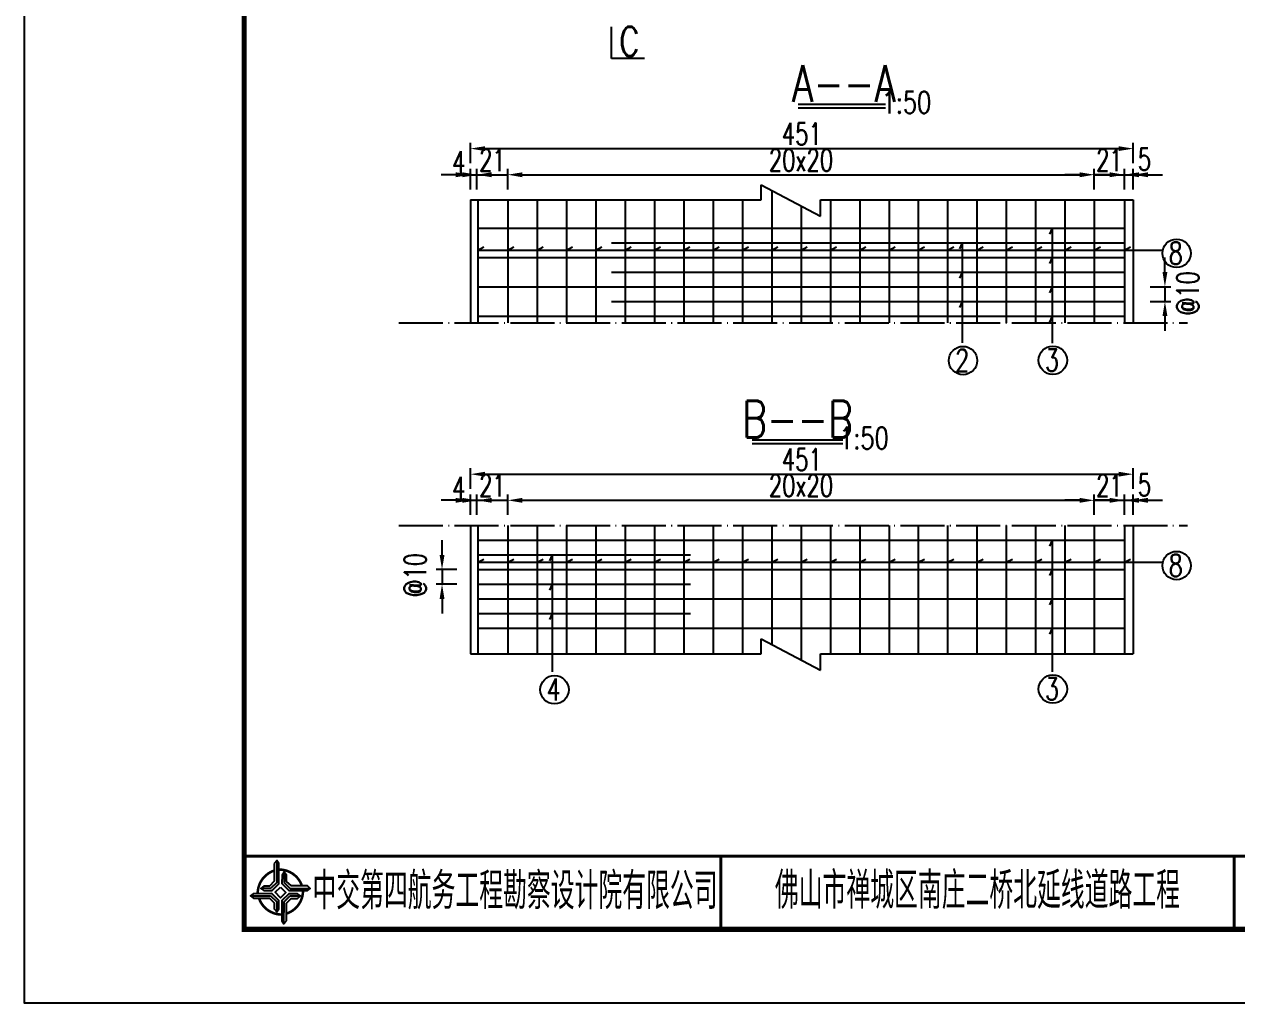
# Model space of a CAD drawing. Header units: millimetres. Extents: x -475 to 1205, y -1212 to 867.
# Drawn here: x 364.8 to 530.2, y -618.1 to -484.7 of the extents above; entities that cross this region are included whole.
import ezdxf
from ezdxf.enums import TextEntityAlignment as Align

# ---------------------------------------------------------------- set-up
doc = ezdxf.new("R2010")
doc.units = ezdxf.units.MM
doc.header["$LTSCALE"] = 0.25
doc.header["$PDMODE"] = 32
doc.header["$PDSIZE"] = 0.5
doc.linetypes.add('ACAD_ISO04W100', pattern=[30, 24, -3, 0, -3])
for name, color, linetype in [('lk', 7, 'Continuous'), ('中心线', 7, 'ACAD_ISO04W100'), ('图框', 7, 'Continuous'), ('文字', 7, 'Continuous'), ('标注', 4, 'Continuous'), ('钢筋', 6, 'Continuous')]:
    doc.layers.add(name, color=color, linetype=linetype)
doc.styles.get("Standard").update_dxf_attribs({"font": 'simplex1.shx', "width": 0.7, "bigfont": 'hztxt.shx'})
doc.styles.add('XGhz', font='simplex1.shx', dxfattribs={"width": 0.8, "bigfont": 'hztxt.shx'})
doc.styles.add('数字', font='simplex1.shx', dxfattribs={"width": 0.8, "bigfont": 'hztxt.shx'})
doc.dimstyles.new('STANDARD-50', dxfattribs={"dimscale": 0, "dimtxt": 3, "dimasz": 2, "dimexe": 0.8, "dimexo": 1, "dimgap": 0.5, "dimtad": 1, "dimdec": 0, "dimlfac": 5, "dimzin": 9, "dimdsep": 46, "dimtxsty": 'Standard', "dimcen": 0.5, "dimclrd": 256, "dimclre": 256, "dimclrt": 7, "dimadec": 0, "dimazin": 2, "dimtfac": 1, "dimtdec": 0, "dimtix": 1, "dimtmove": 2, "dimatfit": 3, "dimfxl": 0, "dimtolj": 1, "dimtzin": 0, "dimlwd": -1, "dimlwe": -1, "dimarcsym": 0})

# ---------------------------------------------------------------- blocks, each defined once
blk = doc.blocks.new('*D529')
at = {"layer": 'Defpoints', "color": 0}
for p in [(510.77, -505.19), (430.77, -508.64), (510.77, -508.64)]:
    blk.add_point(p, dxfattribs=at)
at = {"layer": '标注'}
for p, q in [((430.77, -507.19), (430.77, -504.39)), ((432.77, -505.19), (508.77, -505.19)), ((510.77, -507.19), (510.77, -504.39))]:
    blk.add_line(p, q, dxfattribs=at)
for points in [[(432.77, -504.86), (432.77, -505.53), (430.77, -505.19)], [(508.77, -504.86), (508.77, -505.53), (510.77, -505.19)]]:
    blk.add_solid(points, dxfattribs=at)
at = {"layer": '标注', "color": 7, "insert": (470.77, -503.19), "char_height": 3, "attachment_point": 5}
blk.add_mtext('\\A1;20x20', dxfattribs=at)
blk = doc.blocks.new('*D530')
at = {"layer": 'Defpoints', "color": 0}
for p in [(516.08, -501.63), (516.08, -506.74), (425.68, -509.93)]:
    blk.add_point(p, dxfattribs=at)
at = {"layer": '标注'}
for p, q in [((425.68, -503.63), (425.68, -500.83)), ((516.08, -503.63), (516.08, -500.83)), ((427.68, -501.63), (514.08, -501.63))]:
    blk.add_line(p, q, dxfattribs=at)
for points in [[(427.68, -501.3), (427.68, -501.96), (425.68, -501.63)], [(514.08, -501.3), (514.08, -501.96), (516.08, -501.63)]]:
    blk.add_solid(points, dxfattribs=at)
at = {"layer": '标注', "color": 7, "insert": (470.88, -499.63), "char_height": 3, "attachment_point": 5}
blk.add_mtext('\\A1;451', dxfattribs=at)
blk = doc.blocks.new('*D537')
at = {"layer": 'Defpoints', "color": 0}
for p in [(426.68, -559.03), (421.81, -561.03), (426.68, -561.03)]:
    blk.add_point(p, dxfattribs=at)
at = {"layer": '文字'}
for p, q in [((421.81, -557.03), (421.81, -555.03)), ((423.81, -559.03), (421.01, -559.03)), ((421.81, -559.03), (421.81, -561.03)), ((423.81, -561.03), (421.01, -561.03)), ((421.81, -563.03), (421.81, -565.03))]:
    blk.add_line(p, q, dxfattribs=at)
for points in [[(421.48, -557.03), (422.15, -557.03), (421.81, -559.03)], [(421.48, -563.03), (422.15, -563.03), (421.81, -561.03)]]:
    blk.add_solid(points, dxfattribs=at)
at = {"layer": '文字', "color": 7, "insert": (418.15, -559.79), "char_height": 3, "attachment_point": 5, "rotation": 90}
blk.add_mtext('\\A1;@10', dxfattribs=at)
blk = doc.blocks.new('*D538')
at = {"layer": 'Defpoints', "color": 0}
for p in [(430.77, -505.19), (426.58, -508.64), (430.77, -508.64)]:
    blk.add_point(p, dxfattribs=at)
at = {"layer": '标注'}
for p, q in [((424.58, -505.19), (422.58, -505.19)), ((426.58, -507.19), (426.58, -504.39)), ((426.58, -505.19), (430.77, -505.19)), ((430.77, -507.19), (430.77, -504.39)), ((432.77, -505.19), (434.77, -505.19))]:
    blk.add_line(p, q, dxfattribs=at)
for points in [[(424.58, -504.86), (424.58, -505.53), (426.58, -505.19)], [(432.77, -504.86), (432.77, -505.53), (430.77, -505.19)]]:
    blk.add_solid(points, dxfattribs=at)
at = {"layer": '标注', "color": 7, "insert": (428.67, -503.19), "char_height": 3, "attachment_point": 5}
blk.add_mtext('\\A1;21', dxfattribs=at)
blk = doc.blocks.new('*D539')
at = {"layer": 'Defpoints', "color": 0}
for p in [(426.58, -505.19), (425.68, -508.64), (426.58, -508.64)]:
    blk.add_point(p, dxfattribs=at)
at = {"layer": '标注'}
for p, q in [((423.68, -505.19), (421.68, -505.19)), ((425.68, -507.19), (425.68, -504.39)), ((425.68, -505.19), (426.58, -505.19)), ((426.58, -507.19), (426.58, -504.39)), ((428.58, -505.19), (430.58, -505.19))]:
    blk.add_line(p, q, dxfattribs=at)
for points in [[(423.68, -504.86), (423.68, -505.53), (425.68, -505.19)], [(428.58, -504.86), (428.58, -505.53), (426.58, -505.19)]]:
    blk.add_solid(points, dxfattribs=at)
at = {"layer": '标注', "color": 7, "insert": (424.09, -503.5), "char_height": 3, "attachment_point": 5}
blk.add_mtext('\\A1;4', dxfattribs=at)
blk = doc.blocks.new('*D515')
at = {"layer": 'Defpoints', "color": 0}
for p in [(514.82, -520.46), (514.82, -522.46), (520.4, -522.46)]:
    blk.add_point(p, dxfattribs=at)
at = {"layer": '文字'}
for p, q in [((520.4, -518.46), (520.4, -516.46)), ((518.4, -520.46), (521.2, -520.46)), ((520.4, -520.46), (520.4, -522.46)), ((518.4, -522.46), (521.2, -522.46)), ((520.4, -524.46), (520.4, -526.46))]:
    blk.add_line(p, q, dxfattribs=at)
for points in [[(520.07, -518.46), (520.74, -518.46), (520.4, -520.46)], [(520.07, -524.46), (520.74, -524.46), (520.4, -522.46)]]:
    blk.add_solid(points, dxfattribs=at)
at = {"layer": '文字', "color": 7, "insert": (523.52, -521.37), "char_height": 3, "attachment_point": 5, "rotation": 90}
blk.add_mtext('\\A1;@10', dxfattribs=at)
blk = doc.blocks.new('*D550')
at = {"layer": 'Defpoints', "color": 0}
for p in [(516.08, -505.19), (514.87, -508.64), (516.08, -508.64)]:
    blk.add_point(p, dxfattribs=at)
at = {"layer": '标注'}
for p, q in [((512.87, -505.19), (510.87, -505.19)), ((514.87, -507.19), (514.87, -504.39)), ((514.87, -505.19), (516.08, -505.19)), ((516.08, -507.19), (516.08, -504.39)), ((518.08, -505.19), (520.08, -505.19))]:
    blk.add_line(p, q, dxfattribs=at)
for points in [[(512.87, -504.86), (512.87, -505.53), (514.87, -505.19)], [(518.08, -504.86), (518.08, -505.53), (516.08, -505.19)]]:
    blk.add_solid(points, dxfattribs=at)
at = {"layer": '标注', "color": 7, "insert": (517.61, -503.09), "char_height": 3, "attachment_point": 5}
blk.add_mtext('\\A1;5', dxfattribs=at)
blk = doc.blocks.new('*D516')
at = {"layer": 'Defpoints', "color": 0}
for p in [(514.87, -505.19), (510.77, -508.64), (514.87, -508.64)]:
    blk.add_point(p, dxfattribs=at)
at = {"layer": '标注'}
for p, q in [((508.77, -505.19), (506.77, -505.19)), ((510.77, -507.19), (510.77, -504.39)), ((510.77, -505.19), (514.87, -505.19)), ((514.87, -507.19), (514.87, -504.39)), ((516.87, -505.19), (518.87, -505.19))]:
    blk.add_line(p, q, dxfattribs=at)
for points in [[(508.77, -504.86), (508.77, -505.53), (510.77, -505.19)], [(516.87, -504.86), (516.87, -505.53), (514.87, -505.19)]]:
    blk.add_solid(points, dxfattribs=at)
at = {"layer": '标注', "color": 7, "insert": (512.82, -503.19), "char_height": 3, "attachment_point": 5}
blk.add_mtext('\\A1;21', dxfattribs=at)
blk = doc.blocks.new('*D523')
at = {"layer": 'Defpoints', "color": 0}
for p in [(510.77, -549.58), (430.77, -553.03), (510.77, -553.03)]:
    blk.add_point(p, dxfattribs=at)
at = {"layer": '标注'}
for p, q in [((430.77, -551.58), (430.77, -548.78)), ((510.77, -551.58), (510.77, -548.78)), ((432.77, -549.58), (508.77, -549.58))]:
    blk.add_line(p, q, dxfattribs=at)
for points in [[(432.77, -549.25), (432.77, -549.92), (430.77, -549.58)], [(508.77, -549.25), (508.77, -549.92), (510.77, -549.58)]]:
    blk.add_solid(points, dxfattribs=at)
at = {"layer": '标注', "color": 7, "insert": (470.77, -547.58), "char_height": 3, "attachment_point": 5}
blk.add_mtext('\\A1;20x20', dxfattribs=at)
blk = doc.blocks.new('*D524')
at = {"layer": 'Defpoints', "color": 0}
for p in [(516.08, -546.02), (516.08, -551.14), (425.68, -554.32)]:
    blk.add_point(p, dxfattribs=at)
at = {"layer": '标注'}
for p, q in [((425.68, -548.02), (425.68, -545.22)), ((516.08, -548.02), (516.08, -545.22)), ((427.68, -546.02), (514.08, -546.02))]:
    blk.add_line(p, q, dxfattribs=at)
for points in [[(427.68, -545.69), (427.68, -546.35), (425.68, -546.02)], [(514.08, -545.69), (514.08, -546.35), (516.08, -546.02)]]:
    blk.add_solid(points, dxfattribs=at)
at = {"layer": '标注', "color": 7, "insert": (470.88, -544.02), "char_height": 3, "attachment_point": 5}
blk.add_mtext('\\A1;451', dxfattribs=at)
blk = doc.blocks.new('*D525')
at = {"layer": 'Defpoints', "color": 0}
for p in [(426.58, -549.58), (425.68, -553.03), (426.58, -553.03)]:
    blk.add_point(p, dxfattribs=at)
at = {"layer": '标注'}
for p, q in [((425.68, -551.58), (425.68, -548.78)), ((426.58, -551.58), (426.58, -548.78)), ((423.68, -549.58), (421.68, -549.58)), ((425.68, -549.58), (426.58, -549.58)), ((428.58, -549.58), (430.58, -549.58))]:
    blk.add_line(p, q, dxfattribs=at)
for points in [[(423.68, -549.25), (423.68, -549.92), (425.68, -549.58)], [(428.58, -549.25), (428.58, -549.92), (426.58, -549.58)]]:
    blk.add_solid(points, dxfattribs=at)
at = {"layer": '标注', "color": 7, "insert": (424.09, -547.89), "char_height": 3, "attachment_point": 5}
blk.add_mtext('\\A1;4', dxfattribs=at)
blk = doc.blocks.new('*D526')
at = {"layer": 'Defpoints', "color": 0}
for p in [(430.77, -549.58), (426.58, -553.03), (430.77, -553.03)]:
    blk.add_point(p, dxfattribs=at)
at = {"layer": '标注'}
for p, q in [((426.58, -551.58), (426.58, -548.78)), ((430.77, -551.58), (430.77, -548.78)), ((424.58, -549.58), (422.58, -549.58)), ((426.58, -549.58), (430.77, -549.58)), ((432.77, -549.58), (434.77, -549.58))]:
    blk.add_line(p, q, dxfattribs=at)
for points in [[(424.58, -549.25), (424.58, -549.92), (426.58, -549.58)], [(432.77, -549.25), (432.77, -549.92), (430.77, -549.58)]]:
    blk.add_solid(points, dxfattribs=at)
at = {"layer": '标注', "color": 7, "insert": (428.67, -547.58), "char_height": 3, "attachment_point": 5}
blk.add_mtext('\\A1;21', dxfattribs=at)
blk = doc.blocks.new('*D527')
at = {"layer": 'Defpoints', "color": 0}
for p in [(514.87, -549.58), (510.77, -553.03), (514.87, -553.03)]:
    blk.add_point(p, dxfattribs=at)
at = {"layer": '标注'}
for p, q in [((510.77, -551.58), (510.77, -548.78)), ((514.87, -551.58), (514.87, -548.78)), ((508.77, -549.58), (506.77, -549.58)), ((510.77, -549.58), (514.87, -549.58)), ((516.87, -549.58), (518.87, -549.58))]:
    blk.add_line(p, q, dxfattribs=at)
for points in [[(508.77, -549.25), (508.77, -549.92), (510.77, -549.58)], [(516.87, -549.25), (516.87, -549.92), (514.87, -549.58)]]:
    blk.add_solid(points, dxfattribs=at)
at = {"layer": '标注', "color": 7, "insert": (512.82, -547.58), "char_height": 3, "attachment_point": 5}
blk.add_mtext('\\A1;21', dxfattribs=at)
blk = doc.blocks.new('*D528')
at = {"layer": 'Defpoints', "color": 0}
for p in [(516.08, -549.58), (514.87, -553.03), (516.08, -553.03)]:
    blk.add_point(p, dxfattribs=at)
at = {"layer": '标注'}
for p, q in [((514.87, -551.58), (514.87, -548.78)), ((516.08, -551.58), (516.08, -548.78)), ((512.87, -549.58), (510.87, -549.58)), ((514.87, -549.58), (516.08, -549.58)), ((518.08, -549.58), (520.08, -549.58))]:
    blk.add_line(p, q, dxfattribs=at)
for points in [[(512.87, -549.25), (512.87, -549.92), (514.87, -549.58)], [(518.08, -549.25), (518.08, -549.92), (516.08, -549.58)]]:
    blk.add_solid(points, dxfattribs=at)
at = {"layer": '标注', "color": 7, "insert": (517.61, -547.48), "char_height": 3, "attachment_point": 5}
blk.add_mtext('\\A1;5', dxfattribs=at)
blk = doc.blocks.new('tb')
at = {"lineweight": -3}
h = blk.add_hatch(color=256, dxfattribs=at)
h.paths.add_polyline_path([(-1.23, -0.13), (-3.78, -0.14), (-4.14, -0.41), (-1.4, -0.44), (-0.56, -1.24), (-0.54, -2.62), (-0.27, -2.2), (-0.26, -1.06)])
h.paths.add_polyline_path([(0.13, -1.08), (0.14, -3.86), (0.41, -4.26), (0.44, -1.24), (1.25, -0.43), (2.66, -0.43), (2.26, -0.16), (1.07, -0.15)])
h.paths.add_polyline_path([(1.08, 0.3), (3.62, 0.3), (4.02, 0.56), (1.25, 0.57), (0.43, 1.39), (0.43, 2.8), (0.16, 2.41), (0.15, 1.24)])
h.paths.add_polyline_path([(-0.28, 1.21), (-0.28, 3.99), (-0.56, 4.39), (-0.57, 1.41), (-1.38, 0.6), (-2.74, 0.56), (-2.33, 0.3), (-1.2, 0.29)])
for p, q in [((-0.56, 4.39), (-0.57, 1.41)), ((0.43, 2.8), (0.43, 1.39)), ((-1.38, 0.6), (-2.74, 0.56)), ((-0.57, 1.41), (-1.38, 0.6)), ((0.43, 1.39), (1.25, 0.57)), ((1.25, 0.57), (4.02, 0.56)), ((-4.14, -0.41), (-1.4, -0.44)), ((-1.4, -0.44), (-0.56, -1.24)), ((-0.56, -1.24), (-0.54, -2.62)), ((0.41, -4.26), (0.44, -1.24)), ((0.44, -1.24), (1.25, -0.43)), ((1.25, -0.43), (2.66, -0.43))]:
    blk.add_line(p, q, dxfattribs=at)
at = {"lineweight": -3, "flags": 128}
for points in [[(-0.9, 3.99), (-0.9, 1.58), (-1.53, 0.91), (-2.34, 0.91), (-2.74, 0.56), (-2.33, 0.3), (-1.2, 0.29), (-0.28, 1.21), (-0.28, 3.99), (-0.56, 4.39)], [(3.62, 0.92), (1.43, 0.92), (0.77, 1.54), (0.77, 2.38), (0.43, 2.8), (0.16, 2.41), (0.15, 1.24), (1.08, 0.3), (3.62, 0.3), (4.02, 0.56)], [(-0.04, 0.77), (0.68, 0.04), (-0.04, -0.69), (-0.77, 0.05)], [(-3.73, -0.76), (-1.54, -0.76), (-0.89, -1.39), (-0.89, -2.21), (-0.54, -2.62), (-0.27, -2.2), (-0.26, -1.06), (-1.23, -0.13), (-3.78, -0.14), (-4.14, -0.41)], [(0.75, -3.85), (0.75, -1.43), (1.4, -0.78), (2.26, -0.78), (2.66, -0.43), (2.26, -0.16), (1.07, -0.15), (0.13, -1.08), (0.14, -3.86), (0.41, -4.26)]]:
    blk.add_lwpolyline(points, close=True, dxfattribs=at)
at = {"lineweight": -3, "const_width": 0.35, "flags": 128}
for points in [[(2.88, 0.92, 0.324403), (-0.24, 3.15)], [(-0.9, 3.02, 0.324167), (-3.16, -0.14)], [(0.75, -2.86, 0.325418), (3.02, 0.26)], [(-2.98, -0.76, 0.322976), (0.14, -2.98)]]:
    blk.add_lwpolyline(points, format="xyb", dxfattribs=at)
blk = doc.blocks.new('123')
at = {"layer": '图框', "color": 2}
blk.add_lwpolyline([(370.03, 635.68), (370.03, 932.68), (-49.97, 932.68), (-49.97, 635.68)], close=True, dxfattribs=at)

msp = doc.modelspace()

# ---------------------------------------------------------------- linework, layer by layer
for points, const_width in [([(774.834, -331.085), (394.834, -331.085), (394.834, -608.085), (774.834, -608.085), (774.834, -331.085)], 0.7), ([(394.834, -598.085), (774.834, -598.085)], 0.4)]:
    msp.add_lwpolyline(points, dxfattribs=dict(const_width=const_width))
at = {"layer": 'lk'}
for p, q in [((465.334, -506.565), (473.428, -510.848)), ((465.334, -508.636), (465.334, -506.565)), ((425.681, -508.636), (425.681, -525.395)), ((425.681, -508.636), (465.334, -508.636)), ((473.428, -510.848), (473.428, -508.636)), ((473.428, -508.636), (516.08, -508.636)), ((516.08, -508.636), (516.08, -525.395)), ((425.681, -553.027), (425.681, -570.532)), ((516.08, -553.027), (516.08, -570.532)), ((465.334, -568.461), (473.428, -572.744)), ((465.334, -570.532), (465.334, -568.461)), ((425.681, -570.532), (465.334, -570.532)), ((473.428, -572.744), (473.428, -570.532)), ((473.428, -570.532), (516.08, -570.532))]:
    msp.add_line(p, q, dxfattribs=at)
at = {"layer": '中心线'}
for p, q in [((415.933, -525.395), (523.46, -525.395)), ((415.933, -553.027), (523.46, -553.027))]:
    msp.add_line(p, q, dxfattribs=at)
at = {"layer": '图框', "const_width": 0.4}
for points in [[(459.834, -598.085), (459.834, -608.085)], [(529.834, -608.085), (529.834, -598.085)]]:
    msp.add_lwpolyline(points, dxfattribs=at)
at = {"layer": '标注'}
for p, q in [((444.92, -489.351), (444.92, -485.006)), ((449.417, -489.351), (444.92, -489.351)), ((470.405, -496.051), (482.281, -496.051)), ((505.004, -512.456), (504.647, -513.279)), ((505.004, -512.456), (505.004, -528.156)), ((426.681, -515.46), (427.531, -515.039)), ((426.681, -515.46), (520.024, -515.46)), ((430.771, -515.46), (431.622, -515.039)), ((434.771, -515.46), (435.622, -515.039)), ((438.771, -515.46), (439.622, -515.039)), ((442.771, -515.46), (443.622, -515.039)), ((446.771, -515.46), (447.622, -515.039)), ((450.771, -515.46), (451.622, -515.039)), ((454.771, -515.46), (455.622, -515.039)), ((458.771, -515.46), (459.622, -515.039)), ((462.771, -515.46), (463.622, -515.039)), ((466.771, -515.46), (467.622, -515.039)), ((470.771, -515.46), (471.622, -515.039)), ((474.771, -515.46), (475.622, -515.039)), ((478.771, -515.46), (479.622, -515.039)), ((482.771, -515.46), (483.622, -515.039)), ((486.771, -515.46), (487.622, -515.039)), ((490.771, -515.46), (491.622, -515.039)), ((492.757, -514.456), (492.4, -515.279)), ((492.757, -514.456), (492.757, -528.123)), ((494.771, -515.46), (495.622, -515.039)), ((498.771, -515.46), (499.622, -515.039)), ((502.771, -515.46), (503.622, -515.039)), ((506.771, -515.46), (507.622, -515.039)), ((510.771, -515.46), (511.622, -515.039)), ((514.875, -515.46), (515.725, -515.039)), ((505.004, -516.456), (504.647, -517.279)), ((492.757, -518.456), (492.4, -519.279)), ((505.004, -520.456), (504.647, -521.279)), ((492.757, -522.456), (492.4, -523.279)), ((505.004, -524.456), (504.647, -525.279)), ((464.097, -541.814), (476.488, -541.814)), ((505.004, -555.027), (504.647, -555.85)), ((505.004, -555.027), (505.004, -572.984)), ((436.844, -557.027), (436.487, -557.85)), ((436.844, -557.027), (436.844, -572.96)), ((426.681, -558.031), (427.531, -557.61)), ((426.681, -558.031), (520.024, -558.031)), ((430.771, -558.031), (431.622, -557.61)), ((434.771, -558.031), (435.622, -557.61)), ((438.771, -558.031), (439.622, -557.61)), ((442.771, -558.031), (443.622, -557.61)), ((446.771, -558.031), (447.622, -557.61)), ((450.771, -558.031), (451.622, -557.61)), ((454.771, -558.031), (455.622, -557.61)), ((458.771, -558.031), (459.622, -557.61)), ((462.771, -558.031), (463.622, -557.61)), ((466.771, -558.031), (467.622, -557.61)), ((470.771, -558.031), (471.622, -557.61)), ((474.771, -558.031), (475.622, -557.61)), ((478.771, -558.031), (479.622, -557.61)), ((482.771, -558.031), (483.622, -557.61)), ((486.771, -558.031), (487.622, -557.61)), ((490.771, -558.031), (491.622, -557.61)), ((494.771, -558.031), (495.622, -557.61)), ((498.771, -558.031), (499.622, -557.61)), ((502.771, -558.031), (503.622, -557.61)), ((506.771, -558.031), (507.622, -557.61)), ((510.771, -558.031), (511.622, -557.61)), ((514.875, -558.031), (515.725, -557.61)), ((505.004, -559.027), (504.647, -559.85)), ((436.844, -561.027), (436.487, -561.85)), ((505.004, -563.027), (504.647, -563.85)), ((436.844, -565.027), (436.487, -565.85)), ((505.004, -567.027), (504.647, -567.85))]:
    msp.add_line(p, q, dxfattribs=at)
for centre in [(521.991, -515.904), (492.87, -530.526), (505.117, -530.487), (521.991, -558.475), (437.151, -575.409), (505.117, -575.315)]:
    msp.add_circle(centre, 1.936, dxfattribs=at)
at = {"layer": '钢筋'}
for p, q in [((470.405, -495.551), (482.281, -495.551)), ((466.771, -507.326), (466.771, -525.395)), ((426.681, -508.636), (426.681, -525.395)), ((430.771, -508.636), (430.771, -525.395)), ((434.771, -508.636), (434.771, -525.395)), ((438.771, -508.636), (438.771, -525.395)), ((442.771, -508.636), (442.771, -525.395)), ((446.771, -508.636), (446.771, -525.395)), ((450.771, -508.636), (450.771, -525.395)), ((454.771, -508.636), (454.771, -525.395)), ((458.771, -508.636), (458.771, -525.395)), ((462.771, -508.636), (462.771, -525.395)), ((474.771, -508.636), (474.771, -525.395)), ((478.771, -508.636), (478.771, -525.395)), ((482.771, -508.636), (482.771, -525.395)), ((486.771, -508.636), (486.771, -525.395)), ((490.771, -508.636), (490.771, -525.395)), ((494.771, -508.636), (494.771, -525.395)), ((498.771, -508.636), (498.771, -525.395)), ((502.771, -508.636), (502.771, -525.395)), ((506.771, -508.636), (506.771, -525.395)), ((510.771, -508.636), (510.771, -525.395)), ((514.875, -508.636), (514.875, -525.395)), ((470.771, -509.442), (470.771, -525.395)), ((426.681, -512.456), (514.875, -512.456)), ((444.902, -514.456), (514.875, -514.456)), ((426.681, -516.456), (514.875, -516.456)), ((444.902, -518.456), (514.875, -518.456)), ((426.681, -520.456), (514.875, -520.456)), ((444.902, -522.456), (514.875, -522.456)), ((426.681, -524.456), (514.875, -524.456)), ((464.097, -541.314), (476.488, -541.314)), ((426.681, -553.027), (426.681, -570.532)), ((430.771, -553.027), (430.771, -570.532)), ((434.771, -553.027), (434.771, -570.532)), ((438.771, -553.027), (438.771, -570.532)), ((442.771, -553.027), (442.771, -570.532)), ((446.771, -553.027), (446.771, -570.532)), ((450.771, -553.027), (450.771, -570.532)), ((454.771, -553.027), (454.771, -570.532)), ((458.771, -553.027), (458.771, -570.532)), ((462.771, -553.027), (462.771, -570.532)), ((466.771, -553.027), (466.771, -569.222)), ((470.771, -553.027), (470.771, -571.338)), ((474.771, -553.027), (474.771, -570.532)), ((478.771, -553.027), (478.771, -570.532)), ((482.771, -553.027), (482.771, -570.532)), ((486.771, -553.027), (486.771, -570.532)), ((490.771, -553.027), (490.771, -570.532)), ((494.771, -553.027), (494.771, -570.532)), ((498.771, -553.027), (498.771, -570.532)), ((502.771, -553.027), (502.771, -570.532)), ((506.771, -553.027), (506.771, -570.532)), ((510.771, -553.027), (510.771, -570.532)), ((514.875, -553.027), (514.875, -570.532)), ((426.681, -555.027), (514.875, -555.027)), ((426.681, -557.027), (455.694, -557.027)), ((426.681, -559.027), (514.875, -559.027)), ((426.681, -561.027), (455.694, -561.027)), ((426.681, -563.027), (514.875, -563.027)), ((426.681, -565.027), (455.694, -565.027)), ((426.681, -567.027), (514.875, -567.027))]:
    msp.add_line(p, q, dxfattribs=at)

# ---------------------------------------------------------------- block references
at = {"lineweight": -3}
msp.add_blockref('tb', (399.83, -603.08), dxfattribs=at)
at = {"layer": '标注'}
msp.add_blockref('123', (414.809, -1253.766), dxfattribs=at)

# ---------------------------------------------------------------- texts
at = {"layer": '图框', "width": 0.65}
for s, p in [('中交第四航务工程勘察设计院有限公司', (431.765, -602.837)), ('佛山市禅城区南庄二桥北延线道路工程', (494.834, -602.771))]:
    msp.add_text(s, height=5, dxfattribs=at).set_placement(p, align=Align.MIDDLE_CENTER)
at = {"layer": '文字', "width": 0.75}
for s, height, style, p in [('C', 4, 'XGhz', (447.354, -487.009)), ('A--A', 5, 'XGhz', (476.624, -492.734)), ('1:50', 3, '数字', (485.148, -495.326)), ('8', 3, '数字', (521.878, -515.877)), ('2', 3, '数字', (492.756, -530.499)), ('3', 3, '数字', (505.003, -530.46)), ('B--B', 5, 'XGhz', (470.297, -538.497)), ('1:50', 3, '数字', (479.355, -541.088)), ('8', 3, '数字', (521.878, -558.448)), ('3', 3, '数字', (505.003, -575.288)), ('4', 3, '数字', (437.038, -575.382))]:
    msp.add_text(s, height=height, dxfattribs=dict(at, style=style)).set_placement(p, align=Align.MIDDLE)

# ---------------------------------------------------------------- dimensions: what is measured, and where the dimension line sits
at = {"layer": '文字'}
for base, p1, p2, picture, middle in [((520.402, -522.456), (514.822, -520.456), (514.822, -522.456), '*D515', (523.521, -521.371)), ((421.812, -561.027), (426.681, -559.027), (426.681, -561.027), '*D537', (418.149, -559.795))]:
    dim = msp.add_linear_dim(base=base, p1=p1, p2=p2, angle=90, text='@10', dimstyle='STANDARD-50', override={"dimscale": 1}, dxfattribs=at)
    dim.commit()
    dim.dimension.update_dxf_attribs({"geometry": picture, "text_midpoint": middle, "dimtype": 160})
at = {"layer": '标注'}
for base, p1, p2, text, picture, middle in [((516.08, -501.629), (425.681, -509.931), (516.08, -506.744), '451', '*D530', (470.88, -499.629)), ((430.771, -505.193), (426.575, -508.636), (430.771, -508.636), '21', '*D538', (428.673, -503.193)), ((510.771, -505.193), (430.771, -508.636), (510.771, -508.636), '20x20', '*D529', (470.771, -503.193)), ((514.875, -505.193), (510.771, -508.636), (514.875, -508.636), '21', '*D516', (512.823, -503.193)), ((516.08, -546.02), (425.681, -554.323), (516.08, -551.135), '451', '*D524', (470.88, -544.02)), ((430.771, -549.584), (426.575, -553.027), (430.771, -553.027), '21', '*D526', (428.673, -547.584)), ((510.771, -549.584), (430.771, -553.027), (510.771, -553.027), '20x20', '*D523', (470.771, -547.584)), ((514.875, -549.584), (510.771, -553.027), (514.875, -553.027), '21', '*D527', (512.823, -547.584))]:
    dim = msp.add_linear_dim(base=base, p1=p1, p2=p2, text=text, dimstyle='STANDARD-50', override={"dimscale": 1}, dxfattribs=at)
    dim.commit()
    dim.dimension.update_dxf_attribs({"geometry": picture, "text_midpoint": middle})
for base, p1, p2, picture, middle in [((426.575, -505.193), (425.681, -508.636), (426.575, -508.636), '*D539', (424.095, -503.5)), ((426.575, -549.584), (425.681, -553.027), (426.575, -553.027), '*D525', (424.095, -547.891))]:
    dim = msp.add_linear_dim(base=base, p1=p1, p2=p2, dimstyle='STANDARD-50', override={"dimscale": 1}, dxfattribs=at)
    dim.commit()
    dim.dimension.update_dxf_attribs({"geometry": picture, "text_midpoint": middle, "dimtype": 160})
for base, p1, p2, picture, middle in [((516.08, -505.193), (514.875, -508.636), (516.08, -508.636), '*D550', (517.607, -503.093)), ((516.08, -549.584), (514.875, -553.027), (516.08, -553.027), '*D528', (517.607, -547.484))]:
    dim = msp.add_linear_dim(base=base, p1=p1, p2=p2, text='5', dimstyle='STANDARD-50', override={"dimscale": 1}, dxfattribs=at)
    dim.commit()
    dim.dimension.update_dxf_attribs({"geometry": picture, "text_midpoint": middle, "dimtype": 160})

doc.saveas('drawing.dxf')
